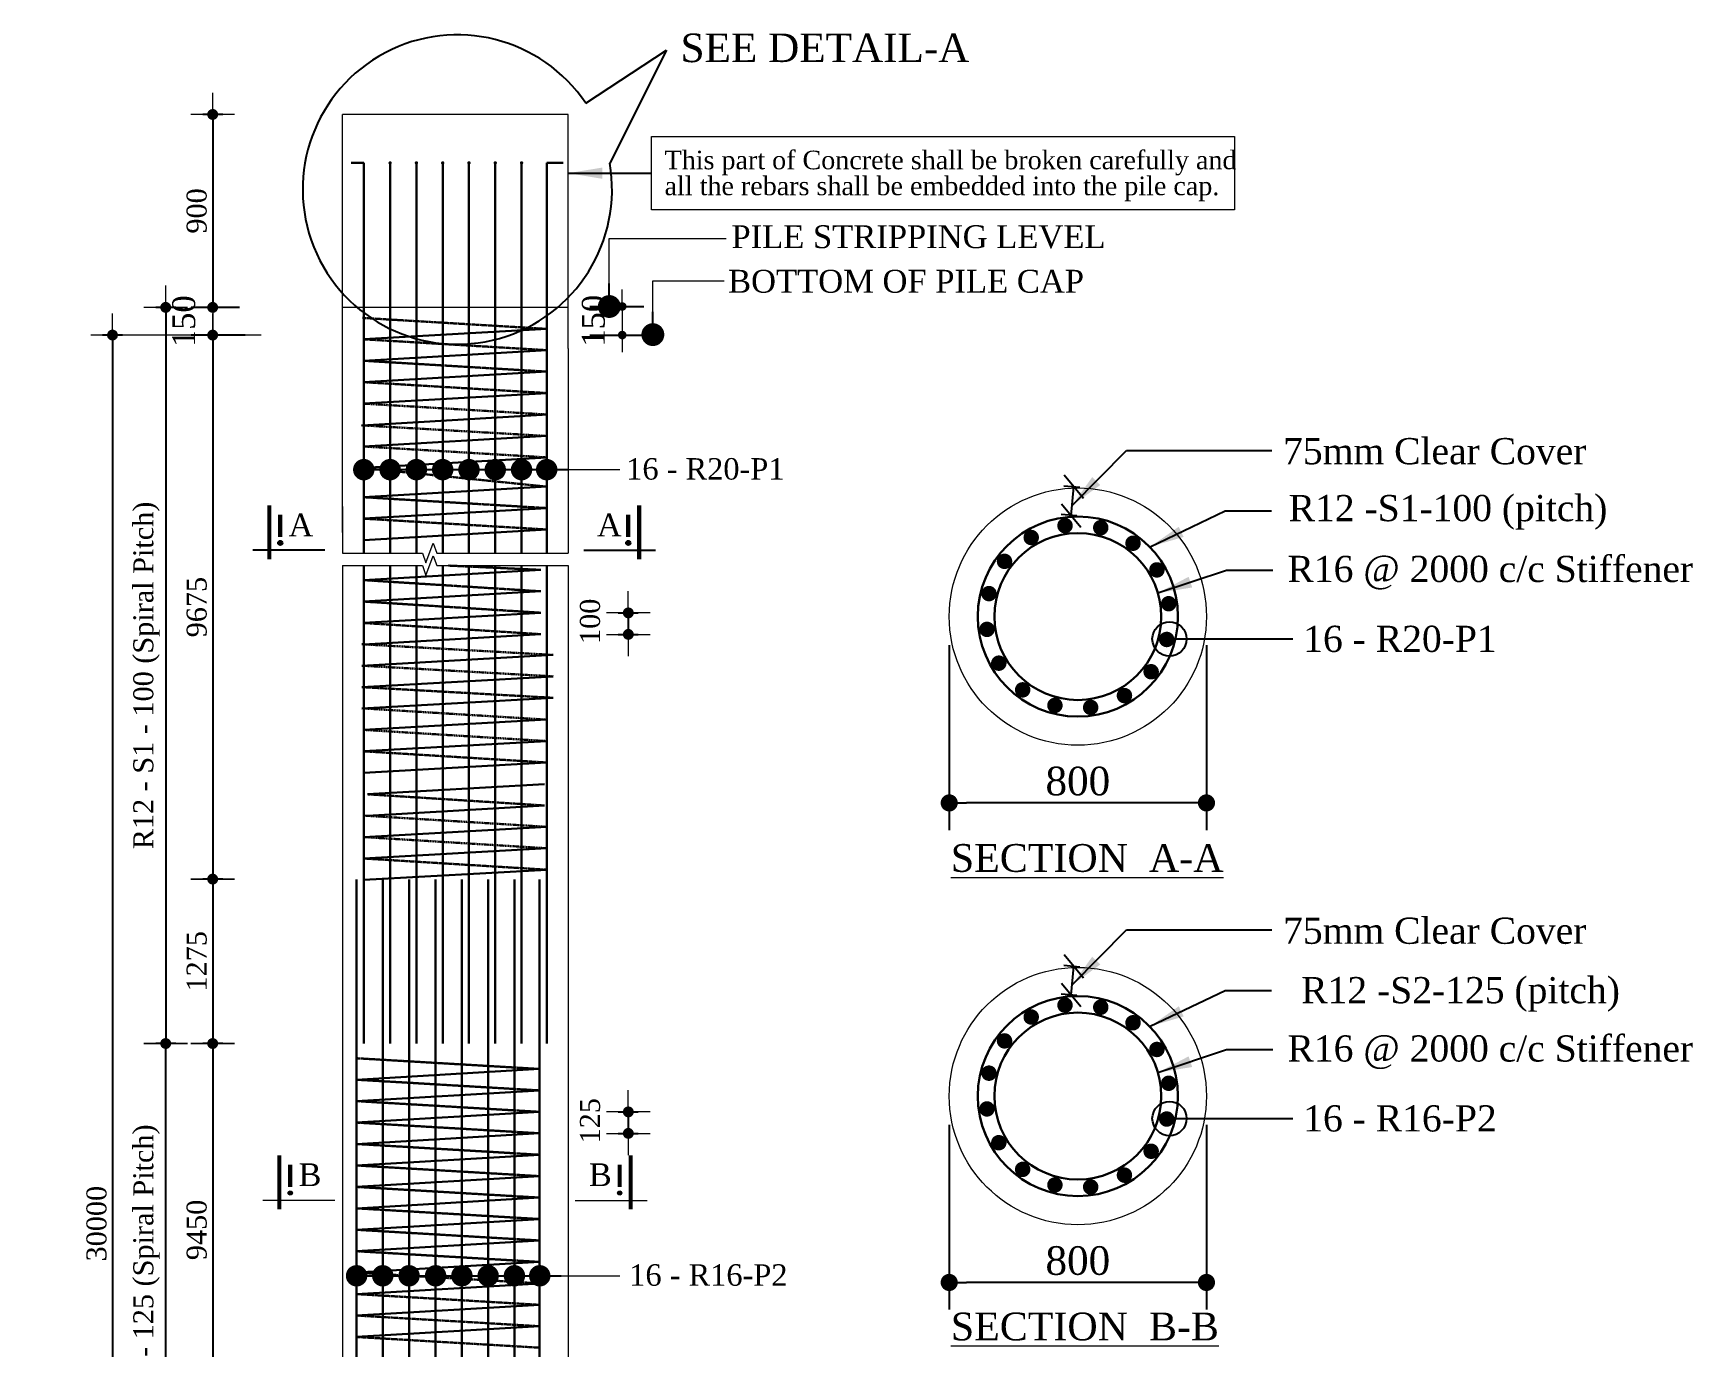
# Model space of a CAD drawing. Header units: inches. Extents: x -396 to 84373, y -33132 to 10226.
# Drawn here: x 23797 to 29604, y 4469 to 9065 of the extents above; entities that cross this region are included whole.
import ezdxf

# ---------------------------------------------------------------- set-up
doc = ezdxf.new("R2010")
doc.units = ezdxf.units.IN
doc.header["$LTSCALE"] = 15
doc.header["$MEASUREMENT"] = 0
doc.header["$PDMODE"] = 3
doc.header["$PDSIZE"] = -15
doc.linetypes.add('DASHEDX2', pattern=[38.1, 25.4, -12.7])
doc.linetypes.add('HIDDEN', pattern=[9.525, 6.35, -3.175])
for name, color, linetype, lineweight in [('dim', 7, 'Continuous', 18), ('L.L', 200, 'Continuous', 18), ('Reinf.', 12, 'Continuous', 30), ('text', 7, 'Continuous', 20)]:
    doc.layers.add(name, color=color, linetype=linetype, lineweight=lineweight)
for name, color, linetype in [('Dimision', 4, 'Continuous'), ('Pile', 7, 'Continuous'), ('raling', 6, 'Continuous')]:
    doc.layers.add(name, color=color, linetype=linetype)
doc.styles.get("Standard").update_dxf_attribs({"font": 'times.ttf'})
doc.dimstyles.new('ALTER', dxfattribs={"dimtxt": 110, "dimasz": 65, "dimexe": 95, "dimexo": 100, "dimgap": 30, "dimtad": 1, "dimdec": 0, "dimzin": 0, "dimdsep": 46, "dimtxsty": 'Standard', "dimblk": 'DOT', "dimcen": 35, "dimadec": 0, "dimazin": 0, "dimtfac": 1, "dimtdec": 0, "dimtofl": 0, "dimtmove": 0, "dimatfit": 3, "dimfxl": 1, "dimtolj": 1, "dimtzin": 0, "dimarcsym": 0})
doc.dimstyles.new('ISO-25', dxfattribs={"dimtxt": 75, "dimasz": 50, "dimexe": 95, "dimexo": 75.625, "dimgap": 60, "dimtad": 1, "dimdec": 1, "dimdsep": 46, "dimtxsty": 'Standard', "dimblk": 'DOT', "dimcen": 52.5, "dimclrd": 256, "dimclre": 256, "dimclrt": 256, "dimadec": 0, "dimazin": 0, "dimtfac": 1, "dimtdec": 1, "dimtix": 1, "dimtmove": 0, "dimatfit": 3, "dimldrblk": 'DOT', "dimfxl": 1, "dimlwd": -1, "dimarcsym": 0})
doc.dimstyles.new('ISO-70', dxfattribs={"dimscale": 0, "dimtxt": 70, "dimasz": 0.75, "dimexe": 35, "dimexo": 35, "dimgap": 20, "dimtad": 1, "dimdec": 0, "dimlfac": -1, "dimzin": 1, "dimdsep": 46, "dimtxsty": 'Standard', "dimblk": 'DIM', "dimcen": 60, "dimclrd": 256, "dimclre": 256, "dimclrt": 256, "dimadec": 0, "dimazin": 0, "dimtfac": 1, "dimtdec": 0, "dimtix": 1, "dimtofl": 0, "dimtmove": 0, "dimatfit": 3, "dimldrblk": 'DOT', "dimfxl": 35, "dimfxlon": 1, "dimtolj": 1, "dimlwd": 25, "dimarcsym": 0})

# ---------------------------------------------------------------- blocks, each defined once
blk = doc.blocks.new('_Dot')
at = {"color": 0, "linetype": 'ByBlock', "lineweight": -2}
blk.add_line((-0.5, 0), (-1, 0), dxfattribs=at)
at = {"color": 0, "linetype": 'ByBlock', "const_width": 0.5}
blk.add_lwpolyline([(-0.25, 0, 1), (0.25, 0, 1)], format="xyb", close=True, dxfattribs=at)
blk = doc.blocks.new('DIM')
at = {"layer": 'dim'}
for p, q in [((0, -101.4), (0, 101.4)), ((-101.4, 0), (101.4, 0))]:
    blk.add_line(p, q, dxfattribs=at)
at = {"layer": 'dim', "const_width": 25.4}
blk.add_lwpolyline([(-12.7, 0, 1), (12.7, 0, 1)], format="xyb", close=True, dxfattribs=at)
blk = doc.blocks.new('*D126')
at = {"layer": 'Defpoints', "color": 0, "ltscale": 30, "transparency": 16777216}
for p in [(25579.4, 7036.9), (25581.3, 6961.7), (25879.8, 6961.7)]:
    blk.add_point(p, dxfattribs=at)
at = {"layer": 'dim', "lineweight": -2, "ltscale": 30, "transparency": 16777216}
for p, q in [((25844.8, 7036.9), (25914.8, 7036.9)), ((25844.8, 6961.7), (25914.8, 6961.7))]:
    blk.add_line(p, q, dxfattribs=at)
at = {"layer": 'dim', "lineweight": 25, "ltscale": 30, "transparency": 16777216}
blk.add_line((25879.8, 7036.1), (25879.8, 6962.5), dxfattribs=at)
at = {"layer": 'dim', "lineweight": 25, "ltscale": 30, "transparency": 16777216, "xscale": 0.75, "yscale": 0.75, "zscale": 0.75}
for p, rotation in [((25879.8, 7036.9), 90), ((25879.8, 6961.7), 270)]:
    blk.add_blockref('DIM', p, dxfattribs=dict(at, rotation=rotation))
at = {"layer": 'dim', "ltscale": 30, "transparency": 16777216, "insert": (25746.1, 7007.4), "char_height": 70, "attachment_point": 5, "rotation": 90}
blk.add_mtext('\\A1;100', dxfattribs=at)
blk = doc.blocks.new('*D127')
at = {"layer": 'Defpoints', "color": 0, "ltscale": 30, "transparency": 16777216}
for p in [(24879.3, 8008.7), (24425.5, 6105.6), (24879.3, 6105.6)]:
    blk.add_point(p, dxfattribs=at)
at = {"layer": 'dim', "lineweight": -2, "ltscale": 30, "transparency": 16777216}
for p, q in [((24460.5, 8008.7), (24390.5, 8008.7)), ((24460.5, 6105.6), (24390.5, 6105.6))]:
    blk.add_line(p, q, dxfattribs=at)
at = {"layer": 'dim', "lineweight": 25, "ltscale": 30, "transparency": 16777216}
blk.add_line((24425.5, 8007.9), (24425.5, 6106.3), dxfattribs=at)
at = {"layer": 'dim', "lineweight": 25, "ltscale": 30, "transparency": 16777216, "xscale": 0.75, "yscale": 0.75, "zscale": 0.75}
for p, rotation in [((24425.5, 8008.7), 90), ((24425.5, 6105.6), 270)]:
    blk.add_blockref('DIM', p, dxfattribs=dict(at, rotation=rotation))
at = {"layer": 'dim', "lineweight": 15, "ltscale": 30, "transparency": 16777216, "insert": (24369.8, 7057.1), "char_height": 70, "attachment_point": 5, "rotation": 90}
blk.add_mtext('\\A1;9675', dxfattribs=at)
blk = doc.blocks.new('*D128')
at = {"layer": 'Defpoints', "color": 0, "ltscale": 30, "transparency": 16777216}
for p in [(24349.5, 8008.7), (24074.9, 1791.7), (24879.3, 1791.7)]:
    blk.add_point(p, dxfattribs=at)
at = {"layer": 'dim', "lineweight": -2, "ltscale": 30, "transparency": 16777216}
for p, q in [((24109.9, 8008.7), (24039.9, 8008.7)), ((24109.9, 1791.7), (24039.9, 1791.7))]:
    blk.add_line(p, q, dxfattribs=at)
at = {"layer": 'dim', "lineweight": 25, "ltscale": 30, "transparency": 16777216}
blk.add_line((24074.9, 8007.9), (24074.9, 1792.4), dxfattribs=at)
at = {"layer": 'dim', "lineweight": 25, "ltscale": 30, "transparency": 16777216, "xscale": 0.75, "yscale": 0.75, "zscale": 0.75}
for p, rotation in [((24074.9, 8008.7), 90), ((24074.9, 1791.7), 270)]:
    blk.add_blockref('DIM', p, dxfattribs=dict(at, rotation=rotation))
at = {"layer": 'dim', "lineweight": 15, "ltscale": 30, "transparency": 16777216, "insert": (24019.3, 4900.2), "char_height": 70, "width": 255.111, "attachment_point": 5, "rotation": 90}
blk.add_mtext('\\A1;30000', dxfattribs=at)
blk = doc.blocks.new('*D129')
at = {"layer": 'Defpoints', "color": 0, "ltscale": 30, "transparency": 16777216}
for p in [(24879.3, 6105.6), (24425.5, 5530.4), (24879.3, 5530.4)]:
    blk.add_point(p, dxfattribs=at)
at = {"layer": 'dim', "lineweight": -2, "ltscale": 30, "transparency": 16777216}
for p, q in [((24460.5, 6105.6), (24390.5, 6105.6)), ((24460.5, 5530.4), (24390.5, 5530.4))]:
    blk.add_line(p, q, dxfattribs=at)
at = {"layer": 'dim', "lineweight": 25, "ltscale": 30, "transparency": 16777216}
blk.add_line((24425.5, 6104.8), (24425.5, 5531.2), dxfattribs=at)
at = {"layer": 'dim', "lineweight": 25, "ltscale": 30, "transparency": 16777216, "xscale": 0.75, "yscale": 0.75, "zscale": 0.75}
for p, rotation in [((24425.5, 6105.6), 90), ((24425.5, 5530.4), 270)]:
    blk.add_blockref('DIM', p, dxfattribs=dict(at, rotation=rotation))
at = {"layer": 'dim', "lineweight": 15, "ltscale": 30, "transparency": 16777216, "insert": (24369.8, 5818), "char_height": 70, "attachment_point": 5, "rotation": 90}
blk.add_mtext('\\A1;1275', dxfattribs=at)
blk = doc.blocks.new('*D130')
at = {"layer": 'Defpoints', "color": 0, "ltscale": 30, "transparency": 16777216}
for p in [(25574.7, 5291.2), (25576.6, 5216.1), (25879.8, 5216.1)]:
    blk.add_point(p, dxfattribs=at)
at = {"layer": 'dim', "lineweight": -2, "ltscale": 30, "transparency": 16777216}
for p, q in [((25844.8, 5291.2), (25914.8, 5291.2)), ((25844.8, 5216.1), (25914.8, 5216.1))]:
    blk.add_line(p, q, dxfattribs=at)
at = {"layer": 'dim', "lineweight": 25, "ltscale": 30, "transparency": 16777216}
blk.add_line((25879.8, 5290.5), (25879.8, 5216.9), dxfattribs=at)
at = {"layer": 'dim', "lineweight": 25, "ltscale": 30, "transparency": 16777216, "xscale": 0.75, "yscale": 0.75, "zscale": 0.75}
for p, rotation in [((25879.8, 5291.2), 90), ((25879.8, 5216.1), 270)]:
    blk.add_blockref('DIM', p, dxfattribs=dict(at, rotation=rotation))
at = {"layer": 'dim', "lineweight": 15, "ltscale": 30, "transparency": 16777216, "insert": (25746.1, 5260.1), "char_height": 70, "attachment_point": 5, "rotation": 90}
blk.add_mtext('\\A1;125', dxfattribs=at)
blk = doc.blocks.new('*D131')
at = {"layer": 'Defpoints', "color": 0, "ltscale": 30, "transparency": 16777216}
for p in [(24879.3, 5530.4), (24425.5, 4226.1), (24947.3, 4226.1)]:
    blk.add_point(p, dxfattribs=at)
at = {"layer": 'dim', "lineweight": -2, "ltscale": 30, "transparency": 16777216}
for p, q in [((24460.5, 5530.4), (24390.5, 5530.4)), ((24460.5, 4226.1), (24390.5, 4226.1))]:
    blk.add_line(p, q, dxfattribs=at)
at = {"layer": 'dim', "lineweight": 25, "ltscale": 30, "transparency": 16777216}
blk.add_line((24425.5, 5529.7), (24425.5, 4226.9), dxfattribs=at)
at = {"layer": 'dim', "lineweight": 25, "ltscale": 30, "transparency": 16777216, "xscale": 0.75, "yscale": 0.75, "zscale": 0.75}
for p, rotation in [((24425.5, 5530.4), 90), ((24425.5, 4226.1), 270)]:
    blk.add_blockref('DIM', p, dxfattribs=dict(at, rotation=rotation))
at = {"layer": 'dim', "lineweight": 15, "ltscale": 30, "transparency": 16777216, "insert": (24369.8, 4878.3), "char_height": 70, "width": 277.141, "attachment_point": 5, "rotation": 90}
blk.add_mtext('\\A1;9450', dxfattribs=at)
blk = doc.blocks.new('*D132')
at = {"layer": 'Defpoints', "color": 0, "ltscale": 30, "transparency": 16777216}
for p in [(24879.3, 8780.4), (24425.5, 8105.6), (24879.3, 8105.6)]:
    blk.add_point(p, dxfattribs=at)
at = {"layer": 'dim', "lineweight": -2, "ltscale": 30, "transparency": 16777216}
for p, q in [((24460.5, 8780.4), (24390.5, 8780.4)), ((24460.5, 8105.6), (24390.5, 8105.6))]:
    blk.add_line(p, q, dxfattribs=at)
at = {"layer": 'dim', "lineweight": 25, "ltscale": 30, "transparency": 16777216}
blk.add_line((24425.5, 8779.6), (24425.5, 8106.3), dxfattribs=at)
at = {"layer": 'dim', "lineweight": 25, "ltscale": 30, "transparency": 16777216, "xscale": 0.75, "yscale": 0.75, "zscale": 0.75}
for p, rotation in [((24425.5, 8780.4), 90), ((24425.5, 8105.6), 270)]:
    blk.add_blockref('DIM', p, dxfattribs=dict(at, rotation=rotation))
at = {"layer": 'dim', "lineweight": 15, "ltscale": 30, "transparency": 16777216, "insert": (24369.8, 8443), "char_height": 70, "attachment_point": 5, "rotation": 90}
blk.add_mtext('\\A1;900', dxfattribs=at)
blk = doc.blocks.new('*D133')
at = {"layer": 'Defpoints', "color": 0, "ltscale": 5, "transparency": 16777216}
for p in [(25669.2, 8108.7), (25669.2, 8008.7), (25858.5, 8008.7)]:
    blk.add_point(p, dxfattribs=at)
at = {"layer": 'dim', "ltscale": 5, "transparency": 16777216}
for p, q in [((25858.5, 8138.7), (25858.5, 8168.7)), ((25858.5, 8108.7), (25858.5, 8008.7)), ((25858.5, 7978.7), (25858.5, 7948.7))]:
    blk.add_line(p, q, dxfattribs=at)
at = {"layer": 'dim', "lineweight": -2, "ltscale": 5, "transparency": 16777216}
for p, q in [((25744.9, 8108.7), (25933.5, 8108.7)), ((25744.9, 8008.7), (25933.5, 8008.7))]:
    blk.add_line(p, q, dxfattribs=at)
at = {"layer": 'dim', "ltscale": 5, "transparency": 16777216, "xscale": 30, "yscale": 30, "zscale": 30}
for p, rotation in [((25858.5, 8108.7), 270), ((25858.5, 8008.7), 90)]:
    blk.add_blockref('_Dot', p, dxfattribs=dict(at, rotation=rotation))
at = {"layer": 'dim', "lineweight": 15, "ltscale": 5, "transparency": 16777216, "insert": (25757.8, 8058.7), "char_height": 80, "attachment_point": 5, "rotation": 90}
blk.add_mtext('150', dxfattribs=at)
blk = doc.blocks.new('*D136')
at = {"layer": 'Defpoints', "color": 0, "ltscale": 30, "transparency": 16777216}
for p in [(24403.1, 8105.6), (24261.1, 5530.4), (24425.5, 5530.4)]:
    blk.add_point(p, dxfattribs=at)
at = {"layer": 'dim', "lineweight": -2, "ltscale": 30, "transparency": 16777216}
for p, q in [((24296.1, 8105.6), (24226.1, 8105.6)), ((24296.1, 5530.4), (24226.1, 5530.4))]:
    blk.add_line(p, q, dxfattribs=at)
at = {"layer": 'dim', "lineweight": 25, "ltscale": 30, "transparency": 16777216}
blk.add_line((24261.1, 8104.8), (24261.1, 5531.2), dxfattribs=at)
at = {"layer": 'dim', "lineweight": 25, "ltscale": 30, "transparency": 16777216, "xscale": 0.75, "yscale": 0.75, "zscale": 0.75}
for p, rotation in [((24261.1, 8105.6), 90), ((24261.1, 5530.4), 270)]:
    blk.add_blockref('DIM', p, dxfattribs=dict(at, rotation=rotation))
at = {"layer": 'dim', "lineweight": 15, "ltscale": 30, "transparency": 16777216, "insert": (24194.1, 6818), "char_height": 70, "attachment_point": 5, "rotation": 90}
blk.add_mtext('\\A1;R12 - S1 - 100 (Spiral Pitch)', dxfattribs=at)
blk = doc.blocks.new('*D137')
at = {"layer": 'Defpoints', "color": 0, "ltscale": 30, "transparency": 16777216}
for p in [(24261.1, 5530.4), (24337.1, 5530.4), (24425.5, 3748.5)]:
    blk.add_point(p, dxfattribs=at)
at = {"layer": 'dim', "lineweight": -2, "ltscale": 30, "transparency": 16777216}
for p, q in [((24296.1, 5530.4), (24226.1, 5530.4)), ((24296.1, 3748.5), (24226.1, 3748.5))]:
    blk.add_line(p, q, dxfattribs=at)
at = {"layer": 'dim', "lineweight": 25, "ltscale": 30, "transparency": 16777216}
blk.add_line((24261.1, 3749.3), (24261.1, 5529.7), dxfattribs=at)
at = {"layer": 'dim', "lineweight": 25, "ltscale": 30, "transparency": 16777216, "xscale": 0.75, "yscale": 0.75, "zscale": 0.75}
for p, rotation in [((24261.1, 5530.4), 90), ((24261.1, 3748.5), 270)]:
    blk.add_blockref('DIM', p, dxfattribs=dict(at, rotation=rotation))
at = {"layer": 'dim', "lineweight": 15, "ltscale": 30, "transparency": 16777216, "insert": (24194.1, 4639.5), "char_height": 70, "attachment_point": 5, "rotation": 90}
blk.add_mtext('\\A1;R12 - S2 - 125 (Spiral Pitch)', dxfattribs=at)
blk = doc.blocks.new('*D139')
at = {"layer": 'Defpoints', "color": 0, "ltscale": 5, "transparency": 16777216}
for p in [(24595, 8105.6), (24425.5, 8008.7), (24614.8, 8008.7)]:
    blk.add_point(p, dxfattribs=at)
at = {"layer": 'dim', "ltscale": 5, "transparency": 16777216}
for p, q in [((24425.5, 8135.6), (24425.5, 8165.6)), ((24425.5, 8105.6), (24425.5, 8008.7)), ((24425.5, 7978.7), (24425.5, 7948.7))]:
    blk.add_line(p, q, dxfattribs=at)
at = {"layer": 'dim', "lineweight": -2, "ltscale": 5, "transparency": 16777216}
for p, q in [((24519.3, 8105.6), (24350.5, 8105.6)), ((24539.2, 8008.7), (24350.5, 8008.7))]:
    blk.add_line(p, q, dxfattribs=at)
at = {"layer": 'dim', "ltscale": 5, "transparency": 16777216, "xscale": 30, "yscale": 30, "zscale": 30}
for p, rotation in [((24425.5, 8105.6), 270), ((24425.5, 8008.7), 90)]:
    blk.add_blockref('_Dot', p, dxfattribs=dict(at, rotation=rotation))
at = {"layer": 'dim', "lineweight": 15, "ltscale": 5, "transparency": 16777216, "insert": (24324.8, 8057.1), "char_height": 80, "attachment_point": 5, "rotation": 90}
blk.add_mtext('150', dxfattribs=at)
blk = doc.blocks.new('_Oblique')
at = {"color": 0, "linetype": 'ByBlock', "lineweight": -2}
blk.add_line((-0.5, -0.5), (0.5, 0.5), dxfattribs=at)
blk = doc.blocks.new('*D145')
at = {"layer": 'Defpoints', "color": 0, "ltscale": 30, "transparency": 16777216}
for p in [(27438.7, 5799.8), (27493.9, 5794.6), (27484.5, 5695)]:
    blk.add_point(p, dxfattribs=at)
at = {"layer": 'dim', "lineweight": -2, "ltscale": 30, "transparency": 16777216}
for p, q in [((27459.1, 5797.9), (27403.9, 5803.2)), ((27449.6, 5698.4), (27394.4, 5703.6))]:
    blk.add_line(p, q, dxfattribs=at)
at = {"layer": 'dim', "lineweight": 25, "ltscale": 30, "transparency": 16777216}
blk.add_line((27429.2, 5700.3), (27438.7, 5799.8), dxfattribs=at)
at = {"layer": 'dim', "lineweight": 25, "ltscale": 30, "transparency": 16777216, "xscale": 75, "yscale": 75, "zscale": 75}
for p, rotation in [((27438.7, 5799.8), 84.56619030632406), ((27429.2, 5700.3), 264.566190306324)]:
    blk.add_blockref('_Oblique', p, dxfattribs=dict(at, rotation=rotation))
at = {"layer": 'dim', "ltscale": 30, "transparency": 16777216, "insert": (27381.5, 5778.9), "char_height": 70, "attachment_point": 5, "rotation": 84.56619}
blk.add_mtext('\\A1;  ', dxfattribs=at)
blk = doc.blocks.new('*U124')
at = {"layer": 'Reinf.', "ltscale": 0.05, "const_width": 27}
blk.add_lwpolyline([(-5.2, -12.5, 1), (5.2, 12.5, 1)], format="xyb", close=True, dxfattribs=at)
blk = doc.blocks.new('*U125')
at = {"layer": 'dim', "color": 0, "linetype": 'ByBlock', "lineweight": -2, "transparency": 16777216}
for p, rotation in [((44006.6, -12905.1), 112.5), ((44131.7, -12912.1), 89.99999999999997), ((43888.4, -12946.5), 134.9999999999999), ((44244.6, -12966.5), 67.49999999999999), ((43795, -13029.9), 157.5), ((44328.1, -13059.9), 44.99999999999996), ((43740.6, -13142.8), 180), ((44369.4, -13178.1), 22.49999999999994), ((43733.6, -13267.9), 202.4999999999999), ((43775, -13386.1), 224.9999999999999), ((44308, -13416.1), 337.4999999999999), ((43858.4, -13479.5), 247.5), ((44214.6, -13499.6), 315.0000000000001), ((43971.3, -13533.9), 270), ((44096.4, -13540.9), 292.4999999999999)]:
    blk.add_blockref('*U124', p, dxfattribs=dict(at, rotation=rotation))
blk.add_blockref('*U124', (44362.4, -13303.2), dxfattribs=at)
blk = doc.blocks.new('*D146')
at = {"layer": 'Defpoints', "color": 0, "ltscale": 30, "transparency": 16777216}
for p in [(27438.7, 7477.4), (27493.9, 7472.2), (27484.5, 7372.6)]:
    blk.add_point(p, dxfattribs=at)
at = {"layer": 'dim', "lineweight": -2, "ltscale": 30, "transparency": 16777216}
for p, q in [((27459.1, 7475.5), (27403.9, 7480.7)), ((27449.6, 7375.9), (27394.4, 7381.2))]:
    blk.add_line(p, q, dxfattribs=at)
at = {"layer": 'dim', "lineweight": 25, "ltscale": 30, "transparency": 16777216}
blk.add_line((27429.2, 7377.9), (27438.7, 7477.4), dxfattribs=at)
at = {"layer": 'dim', "lineweight": 25, "ltscale": 30, "transparency": 16777216, "xscale": 75, "yscale": 75, "zscale": 75}
for p, rotation in [((27438.7, 7477.4), 84.56619030632406), ((27429.2, 7377.9), 264.566190306324)]:
    blk.add_blockref('_Oblique', p, dxfattribs=dict(at, rotation=rotation))
at = {"layer": 'dim', "ltscale": 30, "transparency": 16777216, "insert": (27381.5, 7456.4), "char_height": 70, "attachment_point": 5, "rotation": 84.56619}
blk.add_mtext('\\A1;  ', dxfattribs=at)
blk = doc.blocks.new('*U120')
at = {"layer": 'Reinf.', "ltscale": 0.05, "const_width": 27}
blk.add_lwpolyline([(-5.2, -12.5, 1), (5.2, 12.5, 1)], format="xyb", close=True, dxfattribs=at)
blk = doc.blocks.new('*U121')
at = {"layer": 'dim', "color": 0, "linetype": 'ByBlock', "lineweight": -2, "transparency": 16777216}
for p, rotation in [((44006.6, -12905.1), 112.5), ((44131.7, -12912.1), 89.99999999999997), ((43888.4, -12946.5), 134.9999999999999), ((44244.6, -12966.5), 67.49999999999999), ((43795, -13029.9), 157.5), ((44328.1, -13059.9), 44.99999999999996), ((43740.6, -13142.8), 180), ((44369.4, -13178.1), 22.49999999999994), ((43733.6, -13267.9), 202.4999999999999), ((43775, -13386.1), 224.9999999999999), ((44308, -13416.1), 337.4999999999999), ((43858.4, -13479.5), 247.5), ((44214.6, -13499.6), 315.0000000000001), ((43971.3, -13533.9), 270), ((44096.4, -13540.9), 292.4999999999999)]:
    blk.add_blockref('*U120', p, dxfattribs=dict(at, rotation=rotation))
blk.add_blockref('*U120', (44362.4, -13303.2), dxfattribs=at)
blk = doc.blocks.new('*D147')
at = {"layer": 'Defpoints', "color": 0, "ltscale": 30, "transparency": 16777216}
for p in [(27002.6, 5346.5), (27902.6, 5346.5), (27002.6, 4694.5)]:
    blk.add_point(p, dxfattribs=at)
at = {"layer": 'dim', "color": 0, "lineweight": -2, "ltscale": 30, "transparency": 16777216}
for p, q in [((27002.6, 5246.5), (27002.6, 4599.5)), ((27902.6, 5246.5), (27902.6, 4599.5)), ((27842.6, 4694.5), (27062.6, 4694.5))]:
    blk.add_line(p, q, dxfattribs=at)
at = {"layer": 'dim', "color": 0, "lineweight": -2, "ltscale": 30, "transparency": 16777216, "xscale": 60, "yscale": 60, "zscale": 60, "rotation": 180}
blk.add_blockref('_Dot', (27002.6, 4694.5), dxfattribs=at)
at = {"layer": 'dim', "color": 0, "lineweight": -2, "ltscale": 30, "transparency": 16777216, "xscale": 60, "yscale": 60, "zscale": 60}
blk.add_blockref('_Dot', (27902.6, 4694.5), dxfattribs=at)
at = {"layer": 'dim', "color": 0, "lineweight": 15, "ltscale": 30, "transparency": 16777216, "insert": (27452.6, 4770.4), "char_height": 100, "attachment_point": 5}
blk.add_mtext('\\A1;800', dxfattribs=at)
blk = doc.blocks.new('*D148')
at = {"layer": 'Defpoints', "color": 0, "ltscale": 30, "transparency": 16777216}
for p in [(27002.6, 7024.1), (27902.6, 7024.1), (27002.6, 6372.1)]:
    blk.add_point(p, dxfattribs=at)
at = {"layer": 'dim', "color": 0, "lineweight": -2, "ltscale": 30, "transparency": 16777216}
for p, q in [((27002.6, 6924.1), (27002.6, 6277.1)), ((27902.6, 6924.1), (27902.6, 6277.1)), ((27842.6, 6372.1), (27062.6, 6372.1))]:
    blk.add_line(p, q, dxfattribs=at)
at = {"layer": 'dim', "color": 0, "lineweight": -2, "ltscale": 30, "transparency": 16777216, "xscale": 60, "yscale": 60, "zscale": 60, "rotation": 180}
blk.add_blockref('_Dot', (27002.6, 6372.1), dxfattribs=at)
at = {"layer": 'dim', "color": 0, "lineweight": -2, "ltscale": 30, "transparency": 16777216, "xscale": 60, "yscale": 60, "zscale": 60}
blk.add_blockref('_Dot', (27902.6, 6372.1), dxfattribs=at)
at = {"layer": 'dim', "color": 0, "lineweight": 15, "ltscale": 30, "transparency": 16777216, "insert": (27452.6, 6447.9), "char_height": 100, "attachment_point": 5}
blk.add_mtext('\\A1;800', dxfattribs=at)

msp = doc.modelspace()

# ---------------------------------------------------------------- hatches: boundary and pattern name
at = {"layer": 'Pile', "ltscale": 5}
h = msp.add_hatch(color=5, dxfattribs=at)
h.set_gradient(color1=(0, 0, 255), one_color=1, tint=1, name='CYLINDER')
h.paths.add_polyline_path([(24654.58, 7281.65, 1), (24669.45, 7281.65, 1)])
h = msp.add_hatch(color=5, dxfattribs=at)
h.set_gradient(color1=(0, 0, 255), one_color=1, tint=1, name='CYLINDER')
h.paths.add_polyline_path([(25886.96, 7281.65, -1), (25872.08, 7281.65, -1)])
at = {"layer": 'Reinf.', "ltscale": 0.05}
for points in [[(25044.53, 8616.54, 1), (25047.99, 8605.33, 1)], [(25136.53, 8616.54, 1), (25139.99, 8605.33, 1)], [(25228.53, 8616.54, 1), (25231.99, 8605.33, 1)], [(25320.53, 8616.54, 1), (25323.99, 8605.33, 1)], [(25412.53, 8616.54, 1), (25415.99, 8605.33, 1)], [(25504.53, 8616.54, 1), (25507.99, 8605.33, 1)]]:
    msp.add_hatch(color=256, dxfattribs=at).paths.add_polyline_path(points)
at = {"layer": 'text', "ltscale": 5}
h = msp.add_hatch(color=5, dxfattribs=at)
h.set_gradient(color1=(0, 0, 255), one_color=1, tint=1, name='CYLINDER')
h.paths.add_polyline_path([(24689.58, 5007.55, 1), (24704.45, 5007.55, 1)])
h = msp.add_hatch(color=5, dxfattribs=at)
h.set_gradient(color1=(0, 0, 255), one_color=1, tint=1, name='CYLINDER')
h.paths.add_polyline_path([(25856.96, 5007.55, -1), (25842.08, 5007.55, -1)])

# ---------------------------------------------------------------- linework, layer by layer
at = {"layer": 'Dimision', "lineweight": 15}
msp.add_line((25899.45, 8008.65), (25954.45, 8008.65), dxfattribs=at)
at = {"layer": 'L.L', "linetype": 'HIDDEN', "ltscale": 0.02}
for p, q in [((24879.26, 7962.15), (24879.26, 8780.39)), ((25669.23, 8780.39), (24879.26, 8780.39)), ((25669.23, 7962.15), (25669.23, 8780.39))]:
    msp.add_line(p, q, dxfattribs=at)
at = {"layer": 'L.L', "ltscale": 5}
for p, q in [((25669.23, 7962.15), (25669.23, 7318.15)), ((24879.26, 7409.47), (24879.26, 7246.34)), ((25669.23, 7409.47), (25669.23, 7246.34)), ((24879.26, 7202.26), (24879.26, 6091.73)), ((25669.23, 7202.26), (25669.23, 6091.73)), ((25669.23, 6139.63), (25669.23, 5516.69)), ((25669.23, 5516.69), (25669.23, 4525.25)), ((25669.23, 4526.58), (25669.23, 3747.76))]:
    msp.add_line(p, q, dxfattribs=at)
for points in [[(24879.26, 7318.15), (24879.26, 7962.15)], [(24879.26, 7246.34), (25159.26, 7246.34), (25171.76, 7211.99), (25196.76, 7280.68), (25209.26, 7246.34), (25669.23, 7246.34)], [(24879.26, 7202.26), (25159.26, 7202.26), (25171.76, 7167.92), (25196.76, 7236.61), (25209.26, 7202.26), (25669.23, 7202.26)], [(24879.26, 6139.63), (24879.26, 3747.76), (25159.26, 3747.76), (25171.76, 3713.42), (25196.76, 3782.1), (25209.26, 3747.76), (25669.23, 3747.76)]]:
    msp.add_lwpolyline(points, dxfattribs=at)
for centre in [(27452.6, 7024.06), (27452.6, 5346.5)]:
    msp.add_circle(centre, 450, dxfattribs=at)
at = {"layer": 'Pile', "ltscale": 5}
for p, q in [((24817.36, 7255.81), (24566.19, 7255.81)), ((25724.18, 7255.81), (25975.34, 7255.81))]:
    msp.add_line(p, q, dxfattribs=at)
at = {"layer": 'Pile', "ltscale": 5, "const_width": 14.87}
for points in [[(24623.69, 7224.53), (24623.69, 7413.52)], [(24662.02, 7302.48), (24662.02, 7380.44)], [(25879.52, 7302.48), (25879.52, 7380.44)], [(25917.85, 7224.53), (25917.85, 7413.52)]]:
    msp.add_lwpolyline(points, dxfattribs=at)
at = {"layer": 'Pile', "ltscale": 5}
for centre in [(24662.02, 7281.65), (25879.52, 7281.65)]:
    msp.add_circle(centre, 7.44, dxfattribs=at)
at = {"layer": 'raling', "ltscale": 30}
for p, q in [((25731.02, 8819.46), (26013.51, 9005.17)), ((26013.51, 9005.17), (25814.88, 8610.42))]:
    msp.add_line(p, q, dxfattribs=at)
msp.add_arc((25281.66, 8517.85), 541.2, 33.868976, 9.84846, dxfattribs=at)
at = {"layer": 'Reinf.', "ltscale": 5}
for p, q in [((24954.26, 8610.93), (24909.52, 8610.93)), ((25046.26, 7318.15), (25046.26, 8610.93)), ((25138.26, 7318.15), (25138.26, 8610.93)), ((25230.26, 7318.15), (25230.26, 8610.93)), ((25322.26, 7318.15), (25322.26, 8610.93)), ((25414.26, 7318.15), (25414.26, 8610.93)), ((25506.26, 7318.15), (25506.26, 8610.93)), ((25594.23, 8610.93), (25652.09, 8610.93)), ((24954.26, 7993.9), (25594.23, 8030.82)), ((24954.26, 7918.9), (25594.23, 7955.82)), ((24954.26, 7918.9), (25594.23, 7955.82)), ((24954.26, 7843.9), (25594.23, 7880.82)), ((24954.26, 7768.9), (25594.23, 7805.82)), ((24954.26, 7768.9), (25594.23, 7805.82)), ((24948.44, 7692.81), (25598.41, 7730.31)), ((24954.26, 7618.9), (25594.23, 7655.82)), ((24954.26, 7618.9), (25594.23, 7655.82)), ((24954.26, 7543.9), (25594.23, 7580.82)), ((24954.26, 7543.9), (25594.23, 7580.82)), ((24954.26, 7441.52), (25594.23, 7478.44)), ((24954.26, 7441.52), (25594.23, 7478.44)), ((24954.26, 7366.52), (25594.23, 7403.44)), ((24954.26, 7366.52), (25594.23, 7403.44)), ((25046.26, 7246.34), (25046.26, 7409.47)), ((25138.26, 7246.34), (25138.26, 7409.47)), ((25230.26, 7246.34), (25230.26, 7409.47)), ((25322.26, 7246.34), (25322.26, 7409.47)), ((25414.26, 7246.34), (25414.26, 7409.47)), ((25506.26, 7246.34), (25506.26, 7409.47)), ((24954.26, 7291.52), (25594.23, 7328.44)), ((25046.26, 6091.73), (25046.26, 7202.26)), ((25138.26, 6091.73), (25138.26, 7202.26)), ((25230.26, 6091.73), (25230.26, 7202.26)), ((25322.26, 6091.73), (25322.26, 7202.26)), ((25414.26, 6091.73), (25414.26, 7202.26)), ((25506.26, 6091.73), (25506.26, 7202.26)), ((24954.26, 7151.49), (25573.73, 7187.29)), ((24954.26, 7151.49), (25573.73, 7187.29)), ((24954.26, 7076.49), (25573.73, 7112.29)), ((24954.26, 7076.49), (25573.73, 7112.29)), ((24954.26, 7001.49), (25573.73, 7037.29)), ((24954.26, 6926.49), (25573.73, 6962.29)), ((24954.26, 6926.49), (25573.73, 6962.29)), ((24946.81, 6852.2), (25616.79, 6889.7)), ((24946.81, 6777.2), (25616.79, 6814.7)), ((24946.81, 6702.2), (25616.79, 6739.7)), ((24954.26, 6627.61), (25593.73, 6663.41)), ((24954.26, 6552.61), (25593.73, 6588.41)), ((24954.26, 6477.61), (25593.73, 6513.41)), ((24967.31, 6402.23), (25586.79, 6438.02)), ((24967.31, 6327.23), (25586.79, 6363.02)), ((24954.76, 6252.64), (25594.23, 6288.43)), ((24954.76, 6177.64), (25594.23, 6213.43)), ((24954.76, 6102.64), (25594.23, 6138.43)), ((25020.99, 3747.76), (25020.99, 6104.34)), ((25046.26, 5530.44), (25046.26, 6139.63)), ((25112.99, 3747.76), (25112.99, 6104.34)), ((25138.26, 5530.44), (25138.26, 6139.63)), ((25204.99, 3747.76), (25204.99, 6104.34)), ((25230.26, 5530.44), (25230.26, 6139.63)), ((25296.99, 3747.76), (25296.99, 6104.34)), ((25322.26, 5530.44), (25322.26, 6139.63)), ((25388.99, 3747.76), (25388.99, 6104.34)), ((25414.26, 5530.44), (25414.26, 6139.63)), ((25480.99, 3747.76), (25480.99, 6104.34)), ((25506.26, 5530.44), (25506.26, 6139.63)), ((24928.99, 5403.83), (25568.96, 5441.33)), ((24928.99, 5403.83), (25568.96, 5441.33)), ((24928.99, 5328.83), (25568.96, 5366.33)), ((24928.99, 5253.83), (25568.96, 5291.33)), ((24928.99, 5253.83), (25568.96, 5291.33)), ((24928.99, 5178.83), (25568.96, 5216.33)), ((24928.99, 5103.83), (25568.96, 5141.33)), ((24928.99, 5103.83), (25568.96, 5141.33)), ((24928.99, 5028.83), (25568.96, 5066.33)), ((24928.99, 4953.83), (25568.96, 4991.33)), ((24928.99, 4953.83), (25568.96, 4991.33)), ((24928.99, 4878.83), (25568.96, 4916.33)), ((24928.99, 4803.83), (25568.96, 4841.33)), ((24928.99, 4803.83), (25568.96, 4841.33)), ((24928.99, 4728.83), (25568.96, 4766.33)), ((24928.99, 4653.83), (25568.96, 4691.33)), ((24928.99, 4653.83), (25568.96, 4691.33)), ((24928.99, 4578.83), (25568.96, 4616.33)), ((24928.99, 4578.83), (25568.96, 4616.33)), ((24928.99, 4503.83), (25568.96, 4541.33)), ((24928.99, 4503.83), (25568.96, 4541.33))]:
    msp.add_line(p, q, dxfattribs=at)
at = {"layer": 'Reinf.', "linetype": 'DASHEDX2', "ltscale": 0.007}
for p, q in [((25590.05, 8030.59), (24950.07, 8068.66)), ((25594.23, 7955.82), (24954.26, 7993.9)), ((25594.23, 7880.82), (24954.26, 7918.9)), ((25594.23, 7805.82), (24954.26, 7843.9)), ((25594.23, 7478.44), (24952.18, 7543.74)), ((25594.23, 7403.44), (24954.26, 7441.52)), ((25594.23, 7328.44), (24954.26, 7366.52)), ((25594.23, 7328.44), (24954.26, 7366.52)), ((25573.73, 7187.29), (25250.89, 7202.26)), ((25573.73, 7112.29), (24954.26, 7151.49)), ((25573.73, 7037.29), (24954.26, 7076.49)), ((25573.73, 6962.29), (24954.26, 7001.49)), ((25616.79, 6739.7), (24946.81, 6777.2)), ((25593.73, 6513.41), (24954.26, 6552.61)), ((25586.79, 6363.02), (24967.31, 6402.23)), ((25594.23, 6138.43), (24954.76, 6177.64)), ((25568.96, 5441.33), (24928.99, 5478.83)), ((25568.96, 5366.33), (24928.99, 5403.83)), ((25568.96, 5291.33), (24928.99, 5328.83)), ((25568.96, 5216.33), (24928.99, 5253.83)), ((25568.96, 5141.33), (24928.99, 5178.83)), ((25568.96, 5066.33), (24928.99, 5103.83)), ((25568.96, 4991.33), (24928.99, 5028.83)), ((25568.96, 4916.33), (24928.99, 4953.83)), ((25568.96, 4841.33), (24928.99, 4878.83)), ((25568.96, 4766.33), (24928.99, 4803.83)), ((25568.96, 4691.33), (24928.99, 4728.83)), ((25568.96, 4616.33), (24928.99, 4653.83)), ((25568.96, 4541.33), (24928.99, 4578.83)), ((25568.96, 4466.33), (24928.99, 4503.83))]:
    msp.add_line(p, q, dxfattribs=at)
at = {"layer": 'Reinf.', "linetype": 'DASHEDX2', "ltscale": 0.01}
for p, q in [((25594.23, 7880.82), (24954.26, 7918.9)), ((25594.23, 7730.82), (24954.26, 7768.9)), ((25594.23, 7655.63), (24944.26, 7693.13)), ((25594.23, 7580.82), (24954.26, 7618.9)), ((25594.23, 7403.44), (24954.26, 7441.52)), ((25573.73, 7187.29), (25250.89, 7202.26)), ((25573.73, 7112.29), (24954.26, 7151.49)), ((25573.73, 7037.29), (24954.26, 7076.49)), ((25616.79, 6889.7), (24946.81, 6927.2)), ((25616.79, 6814.7), (24946.81, 6852.2)), ((25593.73, 6663.41), (24954.26, 6702.61)), ((25593.73, 6588.41), (24954.26, 6627.61)), ((25594.23, 6288.43), (24954.76, 6327.64)), ((25594.23, 6213.43), (24954.76, 6252.64)), ((25568.96, 5441.33), (24928.99, 5478.83)), ((25568.96, 5366.33), (24928.99, 5403.83)), ((25568.96, 5291.33), (24928.99, 5328.83)), ((25568.96, 5216.33), (24928.99, 5253.83)), ((25568.96, 5141.33), (24928.99, 5178.83)), ((25568.96, 5066.33), (24928.99, 5103.83)), ((25568.96, 4991.33), (24928.99, 5028.83)), ((25568.96, 4916.33), (24928.99, 4953.83)), ((25568.96, 4841.33), (24928.99, 4878.83)), ((25568.96, 4766.33), (24928.99, 4803.83))]:
    msp.add_line(p, q, dxfattribs=at)
at = {"layer": 'Reinf.', "ltscale": 5}
for points in [[(24954.26, 7318.15), (24954.26, 8610.93)], [(25594.23, 7318.15), (25594.23, 8610.93)], [(24954.26, 7246.34), (24954.26, 7409.47)], [(25594.23, 7246.34), (25594.23, 7409.47)], [(24954.26, 6091.73), (24954.26, 7202.26)], [(25594.23, 6091.73), (25594.23, 7202.26)], [(24928.99, 3747.76), (24928.99, 6104.34)], [(24954.26, 5530.44), (24954.26, 6139.63)], [(25568.96, 3747.76), (25568.96, 6104.34)], [(25594.23, 5530.44), (25594.23, 6139.63)]]:
    msp.add_lwpolyline(points, dxfattribs=at)
at = {"layer": 'Reinf.', "ltscale": 0.05}
for centre, radius in [((27452.6, 7024.06), 350), ((27452.6, 7024.06), 292), ((27452.6, 5346.5), 350), ((27452.6, 5346.5), 292)]:
    msp.add_circle(centre, radius, dxfattribs=at)
at = {"layer": 'text', "ltscale": 30}
for p, q in [((25669.23, 8105.58), (24879.26, 8105.58)), ((24594.95, 8008.65), (23998.88, 8008.65)), ((24594.95, 8008.65), (23998.88, 8008.65))]:
    msp.add_line(p, q, dxfattribs=at)
at = {"layer": 'text', "lineweight": 18, "ltscale": 5}
msp.add_line((25639.19, 7537.93), (25849.73, 7537.93), dxfattribs=at)
at = {"layer": 'text', "ltscale": 5}
for p, q in [((24852.36, 4981.71), (24601.19, 4981.71)), ((25694.18, 4981.71), (25945.34, 4981.71))]:
    msp.add_line(p, q, dxfattribs=at)
msp.add_lwpolyline([(25961, 8703.24), (28000.82, 8703.24), (28000.82, 8446.89), (25961, 8446.89)], close=True, dxfattribs=at)
at = {"layer": 'text'}
msp.add_lwpolyline([(25839.19, 8008.65), (25993.58, 8008.65)], dxfattribs=at)
at = {"layer": 'text', "ltscale": 5, "const_width": 14.87}
for points in [[(24658.69, 4950.42), (24658.69, 5139.41)], [(24697.02, 5028.38), (24697.02, 5106.33)], [(25849.52, 5028.38), (25849.52, 5106.33)], [(25887.85, 4950.42), (25887.85, 5139.41)]]:
    msp.add_lwpolyline(points, dxfattribs=at)
at = {"layer": 'text', "ltscale": 5}
for centre in [(24697.02, 5007.55), (25849.52, 5007.55)]:
    msp.add_circle(centre, 7.44, dxfattribs=at)

# ---------------------------------------------------------------- block references
at = {"layer": 'dim'}
for name, p in [('*U121', (-16598.91, 20247.07)), ('*U125', (-16598.91, 18569.51))]:
    msp.add_blockref(name, p, dxfattribs=at)

# ---------------------------------------------------------------- texts
at = {"layer": 'text'}
for s, height, p in [('SEE DETAIL-A', 100, (26062.55, 8963.63)), ('This part of Concrete shall be broken carefully and', 65, (26006.7, 8588.75)), ('all the rebars shall be embedded into the pile cap.', 65, (26006.7, 8498.07)), ('PILE STRIPPING LEVEL', 80, (26240.56, 8312.87)), ('BOTTOM OF PILE CAP', 80, (26228.71, 8156.99)), ('16 - R20-P1', 75, (25872.36, 7503.17)), ('A', 79.33, (24690.88, 7304.57)), ('A', 79.33, (25770.02, 7304.57)), ('B', 79.33, (24725.88, 5031.84)), ('B', 79.33, (25741.67, 5031.84)), ('16 - R16-P2', 75, (25882.99, 4683.13))]:
    msp.add_text(s, height=height, dxfattribs=at).set_placement(p)
at = {"layer": 'text', "ltscale": 30, "attachment_point": 1}
for s, insert, char_height, width in [('75mm Clear Cover', (28170.8, 7648.47), 91.6667, 1538.1279), ('R12 -S1-100 (pitch)', (28190.24, 7449.36), 91.6667, 1509.7376), ('R16 @ 2000 c/c Stiffener', (28186.08, 7236.51), 91.6667, 1509.7376), ('16 - R20-P1', (28241.2, 6991.88), 91.6667, 1439.4059), ('{\\LSECTION  A-A}', (27008.16, 6228.14), 97.2, 6300.5129), ('75mm Clear Cover', (28170.8, 5970.91), 91.6667, 1538.1279), ('R12 -S2-125 (pitch)', (28234.1, 5762.94), 91.6667, 1509.7376), ('R16 @ 2000 c/c Stiffener', (28186.08, 5558.94), 91.6667, 1509.7376), ('16 - R16-P2', (28241.2, 5314.32), 91.6667, 1439.4059), ('{\\LSECTION  B-B}', (27008.16, 4589.2), 97.2, 6300.5129)]:
    msp.add_mtext(s, dxfattribs=dict(at, insert=insert, char_height=char_height, width=width))

# ---------------------------------------------------------------- dimensions: what is measured, and where the dimension line sits
at = {"layer": 'dim', "lineweight": 15, "ltscale": 30}
for base, p1, p2, angle, text, override, picture, middle in [((24425.53, 8105.58), (24879.26, 8780.39), (24879.26, 8105.58), 90, '900', {"dimscale": 1}, '*D132', (24369.82, 8442.98)), ((24261.05, 5530.44), (24403.1, 8105.58), (24425.53, 5530.44), 90, 'R12 - S1 - 100 (Spiral Pitch)', {"dimscale": 1, "dimtmove": 1}, '*D136', (24194.12, 6818.01)), ((24425.53, 6105.58), (24879.26, 8008.65), (24879.26, 6105.58), 90, '9675', {"dimscale": 1, "dimtmove": 1}, '*D127', (24369.82, 7057.12)), ((24425.53, 5530.44), (24879.26, 6105.58), (24879.26, 5530.44), 90, '1275', {"dimscale": 1, "dimtmove": 1}, '*D129', (24369.82, 5818.01)), ((24261.05, 5530.44), (24425.53, 3748.51), (24337.11, 5530.44), 270, 'R12 - S2 - 125 (Spiral Pitch)', {"dimscale": 1, "dimtmove": 1}, '*D137', (24194.12, 4639.48)), ((24425.53, 4226.14), (24879.26, 5530.44), (24947.26, 4226.14), 90, '9450', {"dimscale": 1, "dimtmove": 1}, '*D131', (24369.82, 4878.29))]:
    dim = msp.add_linear_dim(base=base, p1=p1, p2=p2, angle=angle, text=text, dimstyle='ISO-70', override=override, dxfattribs=at)
    dim.commit()
    dim.dimension.update_dxf_attribs({"geometry": picture, "text_midpoint": middle})
at = {"layer": 'dim', "lineweight": 15, "ltscale": 5}
for base, p1, p2, picture, middle in [((24425.53, 8008.65), (24594.95, 8105.58), (24614.83, 8008.65), '*D139', (24324.84, 8057.12)), ((25858.53, 8008.65), (25669.23, 8108.65), (25669.23, 8008.65), '*D133', (25757.84, 8058.65))]:
    dim = msp.add_linear_dim(base=base, p1=p1, p2=p2, angle=90, text='150', dimstyle='ISO-25', override={"dimtxt": 80, "dimasz": 30, "dimexe": 75}, dxfattribs=at)
    dim.commit()
    dim.dimension.update_dxf_attribs({"geometry": picture, "text_midpoint": middle})
at = {"layer": 'dim', "lineweight": 15, "ltscale": 30}
for base, p1, p2, text, override, picture, middle in [((24074.93, 1791.66), (24349.48, 8008.65), (24879.26, 1791.66), '30000', {"dimscale": 1}, '*D128', (24074.93, 4900.15)), ((25879.76, 5216.1), (25574.67, 5291.25), (25576.57, 5216.1), '125', {"dimscale": 1, "dimtmove": 2}, '*D130', (25746.07, 5260.06))]:
    dim = msp.add_linear_dim(base=base, p1=p1, p2=p2, angle=90, text=text, dimstyle='ISO-70', override=override, dxfattribs=at)
    dim.commit()
    dim.dimension.update_dxf_attribs({"geometry": picture, "text_midpoint": middle, "dimtype": 160})
at = {"layer": 'dim', "ltscale": 30}
for base, p1, p2, angle, text, override, picture, middle, dimtype in [((27438.71, 7477.41), (27484.48, 7372.61), (27493.94, 7472.16), 84.56619, '  ', {"dimscale": 1, "dimasz": 75, "dimblk1": 'Oblique', "dimblk2": 'Oblique', "dimsah": 1}, '*D146', (27436.22, 7451.22), 161), ((25879.76, 6961.71), (25579.44, 7036.85), (25581.34, 6961.71), 90, '100', {"dimscale": 1, "dimtmove": 2}, '*D126', (25746.07, 7007.37), 160), ((27438.71, 5799.85), (27484.48, 5695.04), (27493.94, 5794.59), 84.56619, '  ', {"dimscale": 1, "dimasz": 75, "dimblk1": 'Oblique', "dimblk2": 'Oblique', "dimsah": 1}, '*D145', (27436.22, 5773.65), 161)]:
    dim = msp.add_linear_dim(base=base, p1=p1, p2=p2, angle=angle, text=text, dimstyle='ISO-70', override=override, dxfattribs=at)
    dim.commit()
    dim.dimension.update_dxf_attribs({"geometry": picture, "text_midpoint": middle, "dimtype": dimtype})
at = {"layer": 'dim', "lineweight": 15, "ltscale": 30}
for base, p1, p2, picture, middle in [((27002.6, 6372.06), (27902.6, 7024.06), (27002.6, 7024.06), '*D148', (27452.6, 6447.92)), ((27002.6, 4694.49), (27902.6, 5346.5), (27002.6, 5346.5), '*D147', (27452.6, 4770.36))]:
    dim = msp.add_linear_dim(base=base, p1=p1, p2=p2, text='800', dimstyle='ALTER', override={"dimtxt": 100, "dimasz": 60, "dimgap": 25}, dxfattribs=at)
    dim.commit()
    dim.dimension.update_dxf_attribs({"geometry": picture, "text_midpoint": middle})

# ---------------------------------------------------------------- leaders
at = {"layer": 'text', "lineweight": 13, "ltscale": 30}
for points, override in [([(25669.23, 8575.07), (25961, 8575.07)], {"dimasz": 120, "dimtad": 0}), ([(27432.57, 7412.85), (27623.17, 7605.45), (28131.2, 7605.45)], {"dimasz": 120, "dimtad": 0}), ([(27706.06, 7268.49), (27967.55, 7393.75), (28129.9, 7393.75)], {"dimasz": 120, "dimtad": 0}), ([(27732.72, 7106.5), (27972.87, 7186.51), (28135.22, 7186.51)], {"dimasz": 120, "dimtad": 0}), ([(27773.23, 6945.54), (28205.33, 6945.54)], {"dimasz": 120, "dimtad": 0, "dimldrblk": 'DotBlank'}), ([(27432.57, 5735.29), (27623.17, 5927.88), (28131.2, 5927.88)], {"dimasz": 120, "dimtad": 0}), ([(27706.06, 5590.92), (27967.55, 5716.18), (28129.9, 5716.18)], {"dimasz": 120, "dimtad": 0}), ([(27732.72, 5428.94), (27972.87, 5508.95), (28135.22, 5508.95)], {"dimasz": 120, "dimtad": 0}), ([(27773.23, 5267.97), (28205.33, 5267.97)], {"dimasz": 120, "dimtad": 0, "dimldrblk": 'DotBlank'})]:
    msp.add_leader(points, dimstyle='ALTER', override=override, dxfattribs=at)
at = {"layer": 'text', "ltscale": 5}
for points, override in [([(25813.19, 8108.65), (25813.19, 8346.58), (26221.8, 8346.58)], {"dimasz": 80, "dimtad": 0}), ([(25965.64, 8010.26), (25965.64, 8198.11), (26214.87, 8198.11)], {"dimasz": 80, "dimtad": 0}), ([(25594.23, 7537.93), (25639.19, 7537.93)], {"dimasz": 75, "dimtad": 0})]:
    msp.add_leader(points, dimstyle='ISO-25', override=override, dxfattribs=at)
at = {"layer": 'text', "lineweight": 18, "ltscale": 5}
for points in [[(24954.26, 7537.93), (25616.19, 7537.93)], [(25046.26, 7537.93), (25547.19, 7537.93)], [(25138.26, 7537.93), (25639.19, 7537.93)], [(25230.26, 7537.93), (25639.19, 7537.93)], [(25322.26, 7537.93), (25633.19, 7537.93)], [(25414.26, 7537.93), (25725.19, 7537.93)], [(25506.26, 7537.93), (25849.73, 7537.93)], [(25594.23, 7537.93), (25849.73, 7537.93)]]:
    msp.add_leader(points, dimstyle='ISO-25', override={"dimasz": 75, "dimtad": 0}, dxfattribs=at)
at = {"layer": 'text', "lineweight": 15, "ltscale": 5}
for points in [[(24928.99, 4717.89), (25793.03, 4717.89)], [(25020.58, 4717.89), (25793, 4717.89)], [(25112.58, 4717.89), (25849.73, 4717.89)], [(25205.42, 4717.89), (25795.43, 4717.89)], [(25297.42, 4717.89), (25849.73, 4717.89)], [(25389.31, 4717.89), (25849.73, 4717.89)], [(25481.31, 4717.89), (25849.73, 4717.89)], [(25569.82, 4717.89), (25797.54, 4717.89)]]:
    msp.add_leader(points, dimstyle='ISO-25', override={"dimasz": 75, "dimtad": 0}, dxfattribs=at)

doc.saveas('drawing.dxf')
